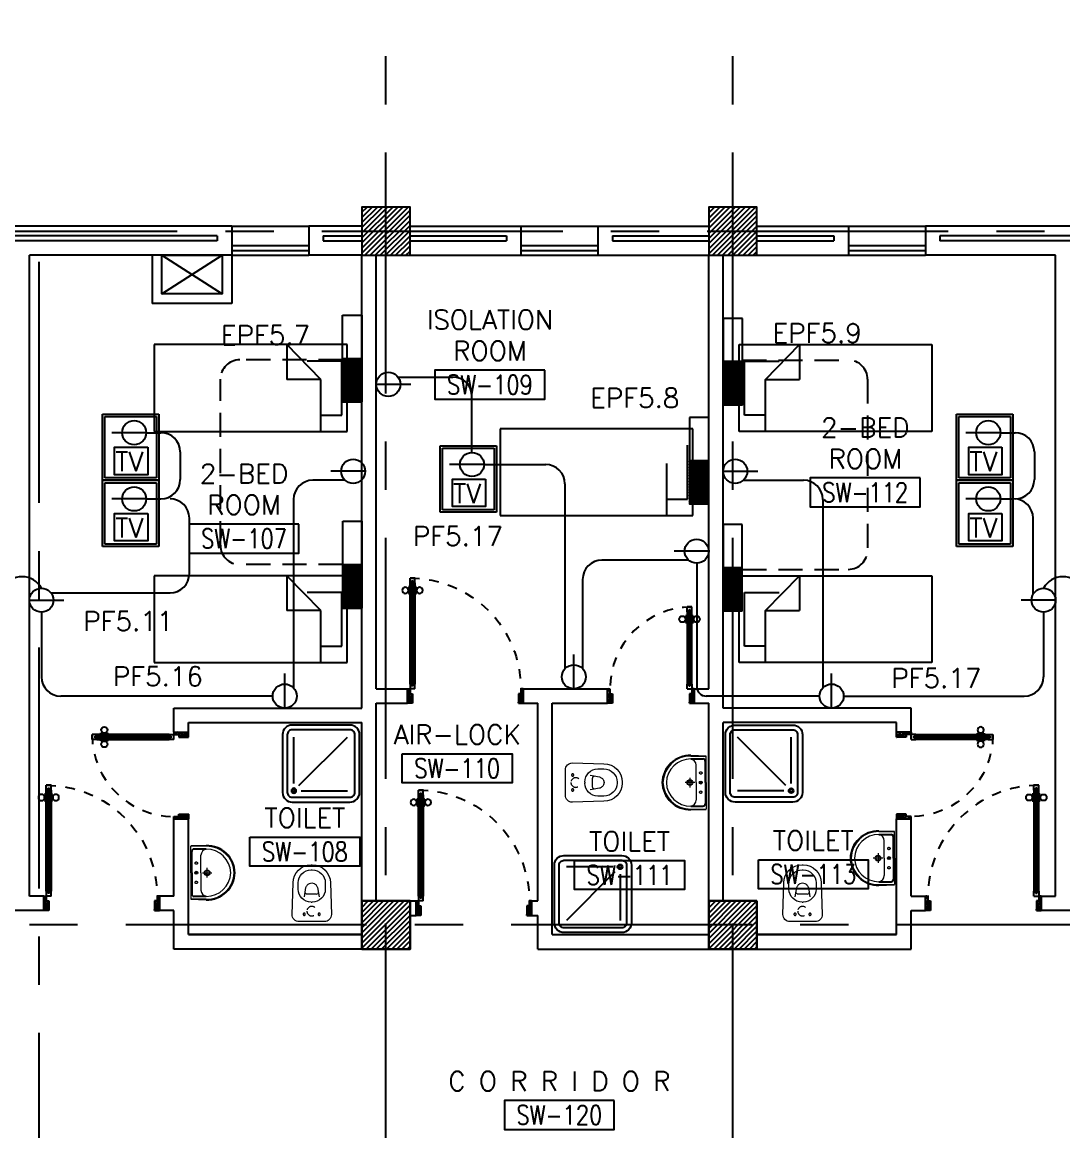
# Model space of a CAD drawing. Extents: x -0.4 to 93.5, y -1.1 to 78.4.
# Drawn here: x 61.26 to 72.06, y 55.23 to 66.74 of the extents above; entities that cross this region are included whole.
import ezdxf
from ezdxf.enums import TextEntityAlignment as Align

# ---------------------------------------------------------------- set-up
doc = ezdxf.new("R2010")
doc.units = 0
doc.header["$MEASUREMENT"] = 0
doc.header["$PDMODE"] = 34
for name, pattern in [('CENTERX2', [4, 2.5, -0.5, 0.5, -0.5]), ('DASHED', [0.75, 0.5, -0.25]), ('HIDDEN', [0.375, 0.25, -0.125]), ('HIDDEN2', [0.1875, 0.125, -0.0625])]:
    doc.linetypes.add(name, pattern=pattern)
doc.layers.get('0').update_dxf_attribs({"color": 11, "linetype": 'CONTINUOUS'})
doc.layers.get('DEFPOINTS').update_dxf_attribs({"color": 11, "linetype": 'CONTINUOUS'})
for name, color, linetype in [('AX-DIM', 11, 'CONTINUOUS'), ('AXES', 11, 'CENTERX2'), ('COL', 11, 'CONTINUOUS'), ('DOOR', 11, 'CONTINUOUS'), ('E-CLINE', 2, 'CONTINUOUS'), ('E-HLINE', 2, 'HIDDEN'), ('E-LITE', 4, 'CONTINUOUS'), ('E-SOCKETS', 4, 'CONTINUOUS'), ('E-TEXT', 4, 'CONTINUOUS'), ('FIX', 11, 'CONTINUOUS'), ('FUR', 11, 'CONTINUOUS'), ('HAT', 11, 'CONTINUOUS'), ('INSUL', 11, 'CONTINUOUS'), ('RM-BOX', 11, 'CONTINUOUS'), ('RM-NAME', 11, 'CONTINUOUS'), ('RM-NO', 11, 'CONTINUOUS'), ('SHAFT', 11, 'CONTINUOUS'), ('WALL', 11, 'CONTINUOUS'), ('WIN', 11, 'CONTINUOUS')]:
    doc.layers.add(name, color=color, linetype=linetype)
doc.styles.add('ROMANS', font='ROMANS.shx', dxfattribs={"width": 0.6})
doc.dimstyles.new('STANDARD in', dxfattribs={"dimtxt": 0.24, "dimasz": 0.1, "dimexe": 0.07, "dimexo": 0.05, "dimgap": 0.05, "dimtad": 1, "dimdec": 0, "dimlfac": 1000, "dimzin": 0, "dimdsep": 46, "dimtxsty": 'ROMANS', "dimblk": 'ARCHTICK', "dimcen": 0.05, "dimdle": 0.05, "dimclrd": 7, "dimclre": 7, "dimclrt": 2, "dimadec": 0, "dimazin": 0, "dimtfac": 1, "dimtdec": 0, "dimtmove": 2, "dimatfit": 3, "dimldrblk": 'ARCHTICK', "dimfxl": 0, "dimtolj": 1, "dimtzin": 0, "dimarcsym": 0})

# ---------------------------------------------------------------- blocks, each defined once
blk = doc.blocks.new('_ARCHTICK')
at = {"color": 0, "linetype": 'ByBlock', "const_width": 0.15}
blk.add_lwpolyline([(-0.5, -0.5), (0.5, 0.5)], dxfattribs=at)
blk = doc.blocks.new('*D106')
at = {"layer": 'AX-DIM', "color": 7, "lineweight": -2, "ltscale": 0.3}
for p, q in [((8.522, 76.998), (83.332, 76.998)), ((8.572, 72.392), (8.572, 77.068)), ((83.282, 64.87), (83.282, 77.068))]:
    blk.add_line(p, q, dxfattribs=at)
at = {"layer": 'DEFPOINTS', "color": 0, "ltscale": 0.3}
for p in [(83.282, 76.998), (8.572, 72.342), (83.282, 64.82)]:
    blk.add_point(p, dxfattribs=at)
at = {"layer": 'AX-DIM', "color": 7, "lineweight": -2, "ltscale": 0.3, "xscale": 0.1, "yscale": 0.1, "zscale": 0.1, "rotation": 180}
blk.add_blockref('_ARCHTICK', (8.572, 76.998), dxfattribs=at)
at = {"layer": 'AX-DIM', "color": 7, "lineweight": -2, "ltscale": 0.3, "xscale": 0.1, "yscale": 0.1, "zscale": 0.1}
blk.add_blockref('_ARCHTICK', (83.282, 76.998), dxfattribs=at)
at = {"layer": 'AX-DIM', "color": 2, "ltscale": 0.3, "insert": (45.927, 77.168), "char_height": 0.24, "attachment_point": 5, "style": 'ROMANS'}
blk.add_mtext('\\A1;74710', dxfattribs=at)
blk = doc.blocks.new('RM1')
at = {"layer": 'RM-BOX'}
blk.add_lwpolyline([(570, -200), (-570, -200), (-570, -500), (570, -500)], close=True, dxfattribs=at)
at = {"layer": 'RM-NAME', "style": 'ROMANS'}
for tag, p in [('ROOMNAME1', (0, 324)), ('ROOMNAME2', (0, 0))]:
    blk.add_attdef(tag, text='', height=200, dxfattribs=at).set_placement(p, align=Align.MIDDLE)
at = {"layer": 'RM-NO', "style": 'ROMANS', "width": 0.8}
blk.add_attdef('ROOMNO', text='', height=200, dxfattribs=at).set_placement((0, -350), align=Align.MIDDLE)
blk = doc.blocks.new('*X50')
at = {"color": 0}
for p, q in [((235129, 169898), (235620, 170390)), ((235129, 169951), (235567, 170390)), ((235129, 170004), (235514, 170390)), ((235129, 170057), (235461, 170390)), ((235129, 170110), (235408, 170390)), ((235129, 170163), (235355, 170390)), ((235129, 170216), (235302, 170390)), ((235129, 170269), (235249, 170390)), ((235129, 170322), (235196, 170390)), ((235129, 170375), (235143, 170390)), ((235173, 169890), (235629, 170345)), ((235226, 169890), (235629, 170292)), ((235279, 169890), (235629, 170239)), ((235332, 169890), (235629, 170186)), ((235385, 169890), (235629, 170133)), ((235439, 169890), (235629, 170080)), ((235492, 169890), (235629, 170027)), ((235545, 169890), (235629, 169974)), ((235598, 169890), (235629, 169921))]:
    blk.add_line(p, q, dxfattribs=at)
blk = doc.blocks.new('COL50')
at = {"layer": 'COL'}
blk.add_lwpolyline([(-250, 250), (-250, -250), (250, -250), (250, 250)], close=True, dxfattribs=at)
blk = doc.blocks.new('*X47')
at = {"color": 0}
for p, q in [((235129, 177110), (235608, 177590)), ((235129, 177163), (235555, 177590)), ((235129, 177217), (235502, 177590)), ((235129, 177270), (235449, 177590)), ((235129, 177323), (235396, 177590)), ((235129, 177376), (235343, 177590)), ((235129, 177429), (235290, 177590)), ((235129, 177482), (235237, 177590)), ((235129, 177535), (235184, 177590)), ((235161, 177090), (235629, 177557)), ((235214, 177090), (235629, 177504)), ((235267, 177090), (235629, 177451)), ((235320, 177090), (235629, 177398)), ((235373, 177090), (235629, 177345)), ((235426, 177090), (235629, 177292)), ((235479, 177090), (235629, 177239)), ((235532, 177090), (235629, 177186)), ((235585, 177090), (235629, 177133))]:
    blk.add_line(p, q, dxfattribs=at)
blk = doc.blocks.new('*X51')
at = {"color": 0}
for p, q in [((238727, 169890), (239227, 170390)), ((238729, 169945), (239174, 170390)), ((238729, 169998), (239121, 170390)), ((238729, 170051), (239067, 170390)), ((238729, 170104), (239014, 170390)), ((238729, 170157), (238961, 170390)), ((238729, 170210), (238908, 170390)), ((238729, 170263), (238855, 170390)), ((238729, 170316), (238802, 170390)), ((238729, 170369), (238749, 170390)), ((238780, 169890), (239229, 170339)), ((238833, 169890), (239229, 170286)), ((238886, 169890), (239229, 170233)), ((238939, 169890), (239229, 170180)), ((238992, 169890), (239229, 170127)), ((239045, 169890), (239229, 170074)), ((239098, 169890), (239229, 170020)), ((239151, 169890), (239229, 169967)), ((239204, 169890), (239229, 169914))]:
    blk.add_line(p, q, dxfattribs=at)
blk = doc.blocks.new('*X46')
at = {"color": 0}
for p, q in [((238729, 177104), (239214, 177590)), ((238729, 177157), (239161, 177590)), ((238729, 177210), (239108, 177590)), ((238729, 177263), (239055, 177590)), ((238729, 177316), (239002, 177590)), ((238729, 177369), (238949, 177590)), ((238729, 177422), (238896, 177590)), ((238729, 177475), (238843, 177590)), ((238729, 177528), (238790, 177590)), ((238729, 177581), (238737, 177590)), ((238767, 177090), (239229, 177551)), ((238820, 177090), (239229, 177498)), ((238873, 177090), (239229, 177445)), ((238926, 177090), (239229, 177392)), ((238979, 177090), (239229, 177339)), ((239032, 177090), (239229, 177286)), ((239085, 177090), (239229, 177233)), ((239138, 177090), (239229, 177180)), ((239191, 177090), (239229, 177127))]:
    blk.add_line(p, q, dxfattribs=at)
blk = doc.blocks.new('DOOR100')
at = {"layer": 'DOOR', "color": 0, "linetype": 'ByBlock'}
for p, q in [((-25, 1300), (-75, 1300)), ((-75, 1300), (-25, 1300)), ((-75, 1250), (-75, 1300)), ((-42, 1270), (-58, 1270)), ((-58, 1250), (-58, 1270)), ((-42, 1250), (-42, 1270)), ((-25, 1250), (-25, 1300)), ((-82, 1205), (-91, 1205)), ((-91, 1205), (-91, 1140)), ((-75, 1218), (-82, 1218)), ((-82, 1128), (-82, 1218)), ((-82, 1205), (-82, 1140)), ((-58, 1250), (-75, 1250)), ((-25, 1250), (-42, 1250)), ((-25, 1218), (-18, 1218)), ((-18, 1128), (-18, 1218)), ((-18, 1205), (-9, 1205)), ((-18, 1205), (-18, 1140)), ((-9, 1205), (-9, 1140)), ((-82, 1140), (-91, 1140)), ((-75, 1128), (-82, 1128)), ((-25, 1128), (-18, 1128)), ((-18, 1140), (-9, 1140)), ((-1200, 0), (-1200, 150)), ((-1200, 150), (-1175, 150)), ((-1200, 150), (-1200, 0)), ((-1175, 150), (-1175, 100)), ((-75, 200), (-58, 200)), ((-75, 150), (-75, 200)), ((-75, 150), (-25, 150)), ((-58, 200), (-58, 180)), ((-58, 180), (-42, 180)), ((-42, 200), (-25, 200)), ((-42, 180), (-42, 200)), ((-25, 200), (-25, 150)), ((0, 150), (-25, 150)), ((-25, 150), (-25, 100)), ((0, 150), (0, 0)), ((-1150, 0), (-1200, 0)), ((-1175, 100), (-1150, 100)), ((-1150, 100), (-1150, 0)), ((-50, 100), (-50, 0)), ((-25, 100), (-50, 100)), ((-50, 0), (0, 0))]:
    blk.add_line(p, q, dxfattribs=at)
at = {"layer": 'DOOR', "linetype": 'ByBlock'}
for p, q in [((-75, 1250), (-75, 200)), ((-58, 200), (-58, 1250)), ((-42, 200), (-42, 1250)), ((-25, 200), (-25, 1250)), ((0, 0), (0, 150))]:
    blk.add_line(p, q, dxfattribs=at)
at = {"layer": 'DOOR', "color": 9, "linetype": 'ByBlock'}
for p, q in [((-1150, 0), (-1200, 114)), ((-1150, 0), (-1200, 40)), ((-1150, 0), (-1163, 100)), ((-50, 0), (0, 114)), ((-50, 0), (-37, 100)), ((-50, 0), (0, 40))]:
    blk.add_line(p, q, dxfattribs=at)
at = {"layer": 'DOOR', "color": 0, "linetype": 'ByBlock'}
for centre in [(-124, 1173), (24, 1173)]:
    blk.add_circle(centre, 32.4, dxfattribs=at)
at = {"layer": 'DOOR', "linetype": 'HIDDEN', "ltscale": 0.5}
blk.add_arc((-25, 150), 1150, 90, 180.0001, dxfattribs=at)
at = {"layer": 'DOOR', "color": 9, "linetype": 'ByBlock'}
for centre, radius, start, end in [((-1150, 0), 154, 103.7142, 108.8947), ((-1150, 0), 134, 100.72, 111.8402), ((-50, 0), 134, 68.1598, 79.28), ((-50, 0), 154, 71.1053, 76.2858), ((-1150, 0), 94.4, 90, 121.9818), ((-1150, 0), 74.4, 90, 132.2236), ((-1150, 0), 54.4, 90, 156.7926), ((-1150, 0), 34.4, 90, 180), ((-1150, 0), 14.4, 90, 180), ((-50, 0), 94.4, 58.0182, 90), ((-50, 0), 74.4, 47.7764, 90), ((-50, 0), 54.4, 23.2074, 90), ((-50, 0), 34.4, 0, 90), ((-50, 0), 14.4, 0, 90), ((-50, 0), 114, 64.0838, 77.3774)]:
    blk.add_arc(centre, radius, start, end, dxfattribs=at)
blk = doc.blocks.new('DOOR90')
at = {"layer": 'DOOR', "color": 0, "linetype": 'ByBlock'}
for p, q in [((-150, 0), (-150, -25)), ((-150, 0), (0, 0)), ((0, -50), (0, 0)), ((-1000, -25), (-1000, -75)), ((-1000, -75), (-1000, -25)), ((-950, -25), (-1000, -25)), ((-950, -75), (-1000, -75)), ((-970, -42), (-970, -58)), ((-950, -42), (-970, -42)), ((-950, -58), (-970, -58)), ((-950, -25), (-950, -42)), ((-950, -58), (-950, -75)), ((-918, -25), (-918, -18)), ((-828, -18), (-918, -18)), ((-918, -75), (-918, -82)), ((-828, -82), (-918, -82)), ((-905, -18), (-905, -9)), ((-905, -9), (-840, -9)), ((-905, -18), (-840, -18)), ((-905, -82), (-905, -91)), ((-905, -82), (-840, -82)), ((-905, -91), (-840, -91)), ((-840, -18), (-840, -9)), ((-840, -82), (-840, -91)), ((-828, -25), (-828, -18)), ((-828, -75), (-828, -82)), ((-200, -42), (-200, -25)), ((-200, -25), (-150, -25)), ((-180, -42), (-200, -42)), ((-200, -75), (-200, -58)), ((-200, -58), (-180, -58)), ((-150, -75), (-200, -75)), ((-180, -58), (-180, -42)), ((-150, -75), (-150, -25)), ((-150, -25), (-100, -25)), ((-100, -25), (-100, -50)), ((-100, -50), (0, -50)), ((-150, -900), (-150, -875)), ((-150, -875), (-100, -875)), ((0, -900), (-150, -900)), ((-150, -900), (0, -900)), ((-100, -850), (0, -850)), ((-100, -875), (-100, -850)), ((0, -850), (0, -900))]:
    blk.add_line(p, q, dxfattribs=at)
at = {"layer": 'DOOR', "color": 9, "linetype": 'ByBlock'}
for p, q in [((0, -50), (-114, 0)), ((0, -50), (-40, 0)), ((0, -50), (-100, -37)), ((0, -850), (-114, -900)), ((0, -850), (-100, -863)), ((0, -850), (-40, -900))]:
    blk.add_line(p, q, dxfattribs=at)
at = {"layer": 'DOOR', "linetype": 'ByBlock'}
for p, q in [((-200, -25), (-950, -25)), ((-200, -42), (-950, -42)), ((-200, -58), (-950, -58)), ((-950, -75), (-200, -75))]:
    blk.add_line(p, q, dxfattribs=at)
at = {"layer": 'DOOR', "color": 0, "linetype": 'ByBlock'}
for centre in [(-873, 24), (-873, -124)]:
    blk.add_circle(centre, 32.4, dxfattribs=at)
at = {"layer": 'DOOR', "color": 9, "linetype": 'ByBlock'}
for centre, radius, start, end in [((0, -50), 154, 161.1053, 166.2858), ((0, -50), 134, 158.1598, 169.28), ((0, -50), 94.4, 148.0182, 180), ((0, -50), 74.4, 137.7764, 180), ((0, -50), 114, 154.0838, 167.3774), ((0, -50), 54.4, 113.2074, 180), ((0, -50), 34.4, 90, 180), ((0, -50), 14.4, 90, 180), ((0, -850), 154, 193.7142, 198.8947), ((0, -850), 134, 190.72, 201.8402), ((0, -850), 94.4, 180, 211.9818), ((0, -850), 74.4, 180, 222.2236), ((0, -850), 54.4, 180, 246.7926), ((0, -850), 34.4, 180, 270), ((0, -850), 14.4, 180, 270)]:
    blk.add_arc(centre, radius, start, end, dxfattribs=at)
at = {"layer": 'DOOR', "linetype": 'HIDDEN', "ltscale": 0.5}
blk.add_arc((-150, -25), 850, 180, 270, dxfattribs=at)
blk = doc.blocks.new('LAV1')
at = {"layer": 'FIX', "linetype": 'DASHED', "lineweight": 20, "ltscale": 0.05}
for p, q in [((0, 170), (0, 270)), ((0, 170), (0, 270)), ((50, 220), (-50, 220))]:
    blk.add_line(p, q, dxfattribs=at)
at = {"layer": 'FIX', "linetype": 'ByBlock', "ltscale": 0.3}
for p, q in [((-280, 210), (-275, 50)), ((-245, 210), (-245, 85)), ((245, 210), (245, 85)), ((280, 210), (275, 50)), ((0, 60), (-220, 60)), ((0, 60), (220, 60))]:
    blk.add_line(p, q, dxfattribs=at)
at = {"layer": 'FIX', "linetype": 'Continuous', "lineweight": 20}
for p, q in [((-275, 210), (-275, 50)), ((0, 155), (-181, 155)), ((0, 155), (181, 155)), ((275, 210), (275, 50)), ((0, 50), (-275, 50)), ((0, 50), (-252, 50)), ((0, 50), (252, 50)), ((0, 50), (275, 50))]:
    blk.add_line(p, q, dxfattribs=at)
at = {"layer": 'FIX', "lineweight": 20}
for p, q in [((0, 92), (0, 123)), ((16, 107), (-15, 107))]:
    blk.add_line(p, q, dxfattribs=at)
for centre, radius in [((0, 220), 29.5), ((0, 220), 22.5), ((0, 107), 15.5)]:
    blk.add_circle(centre, radius, dxfattribs=at)
at = {"layer": 'FIX', "linetype": 'HIDDEN', "lineweight": 20, "ltscale": 0.05}
for centre in [(-100, 107), (100, 107)]:
    blk.add_circle(centre, 12.4, dxfattribs=at)
at = {"layer": 'FIX', "linetype": 'ByBlock', "ltscale": 0.3}
for centre, radius, start, end in [((7, 220), 287, 91.3776, 182.0064), ((-7, 220), 287, 357.9936, 88.6224), ((-220, 85), 24.9, 179.7021, 269.9486), ((220, 85), 24.9, 270.0514, 0.2979)]:
    blk.add_arc(centre, radius, start, end, dxfattribs=at)
at = {"layer": 'FIX', "linetype": 'Continuous', "lineweight": 20}
for centre, radius, start, end in [((8, 217), 283, 91.6988, 181.351), ((8, 212), 253, 91.7328, 180.4884), ((-8, 217), 283, 358.649, 88.3012), ((-8, 212), 253, 359.5116, 88.2672), ((-179, 222), 66.9, 190.2006, 268.0786), ((179, 222), 66.9, 271.9214, 349.7994)]:
    blk.add_arc(centre, radius, start, end, dxfattribs=at)
blk = doc.blocks.new('SHR1')
at = {"layer": 'FIX'}
for p, q in [((-196, 196), (-700, 700)), ((-143, 218), (-143, 700)), ((-218, 143), (-700, 143))]:
    blk.add_line(p, q, dxfattribs=at)
for points in [[(-825, 125), (-825, 725, -0.414214), (-725, 825), (-125, 825, -0.414214), (-25, 725), (-25, 125, -0.414214), (-125, 25), (-725, 25, -0.414214)], [(-775, 125), (-775, 725, -0.414214), (-725, 775), (-125, 775, -0.414214), (-75, 725), (-75, 125, -0.414214), (-125, 75), (-725, 75, -0.414214)]]:
    blk.add_lwpolyline(points, format="xyb", close=True, dxfattribs=at)
for radius in [25, 15]:
    blk.add_circle((-143, 143), radius, dxfattribs=at)
blk = doc.blocks.new('WC1')
at = {"layer": 'FIX', "lineweight": 20}
for p, q in [((-210, 204), (-538, 194)), ((-475, 141), (-538, 141)), ((-727, 5), (-727, -5)), ((-674, 5), (-674, -5)), ((-534, 24), (-540, 0)), ((-540, 0), (-534, -24)), ((-395, 76), (-490, 60)), ((-339, 5), (-339, -5)), ((-490, -60), (-395, -76)), ((-538, -141), (-475, -141)), ((-538, -194), (-210, -204))]:
    blk.add_line(p, q, dxfattribs=at)
at = {"layer": 'FIX', "linetype": 'Continuous', "lineweight": 20}
blk.add_line((-420, -47), (-420, 45), dxfattribs=at)
at = {"layer": 'FIX', "lineweight": 20}
blk.add_lwpolyline([(-213, -204), (-210, -204, 0.414214), (-137, -131), (-137, 0), (-137, 131, 0.414214), (-210, 204)], format="xyb", dxfattribs=at)
at = {"layer": 'FIX', "linetype": 'HIDDEN2', "lineweight": 20, "ltscale": 0.3}
blk.add_circle((-245, 0), 49.8, dxfattribs=at)
at = {"layer": 'FIX', "linetype": 'HIDDEN', "lineweight": 20, "ltscale": 0.05}
for centre in [(-213, 78), (-213, -77)]:
    blk.add_circle(centre, 11.6, dxfattribs=at)
at = {"layer": 'FIX', "lineweight": 20}
for centre, radius, start, end in [((-538, 5), 189, 90, 180), ((-538, 5), 136, 90, 180), ((-475, 5), 136, 360, 90), ((-473, -7), 68.2, 128.9242, 152.8468), ((-464, -18), 82, 108.496, 128.9242), ((-538, -5), 189, 180, 270), ((-538, -5), 136, 180, 270), ((-473, 7), 68.2, 207.1532, 231.0758), ((-464, 18), 82, 231.0758, 251.504), ((-475, -5), 136, 270, 0)]:
    blk.add_arc(centre, radius, start, end, dxfattribs=at)
at = {"layer": 'FIX', "linetype": 'Continuous', "lineweight": 20}
for centre, start, end in [((-443, 46), 357.6662, 91.6121), ((-442, -46), 268.3879, 2.3338)]:
    blk.add_arc(centre, 22.3, start, end, dxfattribs=at)
blk = doc.blocks.new('BHU')
at = {"color": 8}
for p, q in [((0, -311), (145, 1)), ((0, -340), (159, 1)), ((0, -370), (173, 1)), ((0, -399), (187, 1)), ((0, -281), (132, 1)), ((0, -251), (118, 1)), ((0, -15), (7, 1)), ((0, -44), (21, 1)), ((0, -74), (35, 1)), ((0, -104), (49, 1)), ((0, -133), (63, 1)), ((0, -163), (76, 1)), ((0, -192), (90, 1)), ((0, -222), (104, 1)), ((0, -429), (199, -1)), ((4, -450), (199, -31)), ((18, -450), (199, -61)), ((32, -450), (199, -90)), ((45, -450), (199, -120)), ((59, -450), (199, -149)), ((73, -450), (199, -179)), ((87, -450), (199, -208)), ((101, -450), (199, -238)), ((114, -450), (199, -268)), ((128, -450), (199, -297)), ((142, -450), (199, -327)), ((156, -450), (199, -356)), ((169, -450), (199, -386)), ((183, -450), (199, -416)), ((197, -450), (199, -445))]:
    blk.add_line(p, q, dxfattribs=at)
at = {"layer": 'E-SOCKETS'}
for p, q in [((0, 450), (199, 450)), ((0, -450), (0, 450)), ((199, 450), (199, -450))]:
    blk.add_line(p, q, dxfattribs=at)
at = {"layer": 'E-SOCKETS', "color": 4}
for p, q in [((0, 1), (199, 1)), ((0, -450), (199, -450))]:
    blk.add_line(p, q, dxfattribs=at)

msp = doc.modelspace()

# ---------------------------------------------------------------- linework, layer by layer
at = {"layer": 'AXES'}
for p, q in [((65.0324, -1.1143), (65.0324, 77.6984)), ((68.6324, -1.1143), (68.6324, 77.6984)), ((20.3674, 64.57), (92.8324, 64.57)), ((61.4324, 5.75), (61.4324, 64.57)), ((92.8324, 57.37), (40.7424, 57.37))]:
    msp.add_line(p, q, dxfattribs=at)
at = {"layer": 'COL'}
for points in [[(65.2824, 64.32), (65.2824, 64.82), (64.7824, 64.82), (64.7824, 64.32)], [(68.8824, 64.32), (68.8824, 64.82), (68.3824, 64.82), (68.3824, 64.32)]]:
    msp.add_lwpolyline(points, close=True, dxfattribs=at)
at = {"layer": 'E-CLINE', "color": 4, "linetype": 'ByBlock'}
for p, q in [((65.1569, 63.0563), (65.7256, 63.0563)), ((65.9256, 62.2733), (65.9256, 62.8563)), ((62.5448, 62.4786), (62.6975, 62.4786)), ((71.4091, 62.4786), (71.5617, 62.4786)), ((62.8975, 62.2786), (62.8975, 61.9912)), ((71.7617, 62.2786), (71.7617, 61.9912)), ((66.0506, 62.1483), (66.6906, 62.1483)), ((64.6083, 61.9852), (64.2741, 61.9852)), ((66.8906, 61.9483), (66.8906, 60.0299)), ((68.7413, 61.9852), (69.3656, 61.9852)), ((62.5448, 61.7912), (62.6975, 61.7912)), ((64.0741, 61.7852), (64.0741, 59.8299)), ((69.5656, 61.7852), (69.5656, 59.8299)), ((71.4091, 61.7912), (71.5492, 61.7912)), ((62.9926, 61.0158), (62.9926, 61.5912)), ((71.7492, 60.8029), (71.7492, 61.5912)), ((68.1734, 61.1562), (67.2741, 61.1562)), ((68.2574, 61.1238), (68.2574, 59.845)), ((68.3484, 61.1562), (68.3413, 61.1562)), ((67.0741, 60.9562), (67.0741, 60.0299)), ((61.5569, 60.8158), (62.7926, 60.8158)), ((61.4574, 60.6152), (61.4574, 59.945)), ((71.8574, 60.6152), (71.8574, 59.945)), ((63.8574, 59.745), (61.6574, 59.745)), ((69.5324, 59.745), (68.3574, 59.745)), ((69.7824, 59.745), (71.6574, 59.745))]:
    msp.add_line(p, q, dxfattribs=at)
for centre, radius, start, end in [((65.7256, 62.8563), 0.2, 0, 90), ((62.6975, 62.2786), 0.2, 0, 90), ((71.5617, 62.2786), 0.2, 0, 90), ((66.6906, 61.9483), 0.2, 0, 90), ((62.6975, 61.9912), 0.2, 270, 0), ((64.2741, 61.7852), 0.2, 90, 180), ((69.3656, 61.7852), 0.2, 0, 90), ((71.5617, 61.9912), 0.2, 270, 0), ((62.7926, 61.5912), 0.2, 0, 90), ((71.5492, 61.5912), 0.2, 0, 90), ((67.2741, 60.9562), 0.2, 90, 180), ((61.2574, 60.7552), 0.2283, 28.81151, 151.18849), ((62.7926, 61.0158), 0.2, 270, 0), ((72.0574, 60.7552), 0.2283, 28.81151, 151.18849), ((61.6574, 59.945), 0.2, 180, 270), ((71.6574, 59.945), 0.2, 270, 0), ((68.3574, 59.845), 0.1, 180, 270)]:
    msp.add_arc(centre, radius, start, end, dxfattribs=at)
at = {"layer": 'E-HLINE', "color": 4}
for p, q in [((64.583, 63.234), (63.5146, 63.234)), ((68.7317, 63.2324), (69.8307, 63.2324)), ((63.3146, 61.3101), (63.3146, 63.034)), ((70.0307, 63.0324), (70.0307, 61.2602)), ((64.5837, 61.1101), (63.5146, 61.1101)), ((68.731, 61.0602), (69.8307, 61.0602))]:
    msp.add_line(p, q, dxfattribs=at)
for centre, start, end in [((63.5146, 63.034), 90, 180), ((69.8307, 63.0324), 0, 90), ((63.5146, 61.3101), 180, 270), ((69.8307, 61.2602), 270, 0)]:
    msp.add_arc(centre, 0.2, start, end, dxfattribs=at)
at = {"layer": 'E-SOCKETS'}
for p, q in [((64.9324, 62.9807), (65.2907, 62.9807)), ((62.0897, 61.9848), (62.0897, 62.6722)), ((62.0897, 62.6722), (62.6756, 62.6722)), ((62.6756, 62.6722), (62.6756, 61.9848)), ((70.9539, 61.9848), (70.9539, 62.6722)), ((70.9539, 62.6722), (71.5398, 62.6722)), ((71.5398, 62.6722), (71.5398, 61.9848)), ((62.5448, 62.4786), (62.1865, 62.4786)), ((71.4091, 62.4786), (71.0507, 62.4786)), ((65.5954, 61.6545), (65.5954, 62.3419)), ((65.5954, 62.3419), (66.1813, 62.3419)), ((66.1813, 62.3419), (66.1813, 61.6545)), ((66.0506, 62.1483), (65.6922, 62.1483)), ((64.8173, 62.0778), (64.459, 62.0778)), ((68.5324, 62.0778), (68.8907, 62.0778)), ((62.0897, 61.2975), (62.0897, 61.9848)), ((62.0897, 61.9848), (62.6756, 61.9848)), ((62.6756, 61.9848), (62.0897, 61.9848)), ((62.6756, 61.9848), (62.6756, 61.2975)), ((70.9539, 61.2975), (70.9539, 61.9848)), ((70.9539, 61.9848), (71.5398, 61.9848)), ((71.5398, 61.9848), (70.9539, 61.9848)), ((71.5398, 61.9848), (71.5398, 61.2975)), ((62.5448, 61.7912), (62.1865, 61.7912)), ((71.4091, 61.7912), (71.0507, 61.7912)), ((66.1813, 61.6545), (65.5954, 61.6545)), ((62.6756, 61.2975), (62.0897, 61.2975)), ((68.3824, 61.2488), (68.024, 61.2488)), ((71.5398, 61.2975), (70.9539, 61.2975)), ((61.3324, 60.7402), (61.6907, 60.7402)), ((71.9824, 60.7402), (71.624, 60.7402)), ((66.9824, 59.82), (66.9824, 60.1783)), ((63.9824, 59.62), (63.9824, 59.9783)), ((69.6574, 59.62), (69.6574, 59.9783))]:
    msp.add_line(p, q, dxfattribs=at)
at = {"layer": 'E-SOCKETS', "color": 8}
for p, q in [((62.1147, 62.0098), (62.1147, 62.6472)), ((62.1147, 62.6472), (62.6506, 62.6472)), ((62.6506, 62.6472), (62.6506, 62.0098)), ((70.9789, 62.0098), (70.9789, 62.6472)), ((70.9789, 62.6472), (71.5148, 62.6472)), ((71.5148, 62.6472), (71.5148, 62.0098)), ((65.6204, 61.6795), (65.6204, 62.3169)), ((65.6204, 62.3169), (66.1563, 62.3169)), ((66.1563, 62.3169), (66.1563, 61.6795)), ((62.6506, 62.0098), (62.1147, 62.0098)), ((71.5148, 62.0098), (70.9789, 62.0098)), ((62.1147, 61.3225), (62.1147, 61.9598)), ((62.1147, 61.9598), (62.6506, 61.9598)), ((62.6506, 61.9598), (62.6506, 61.3225)), ((70.9789, 61.3225), (70.9789, 61.9598)), ((70.9789, 61.9598), (71.5148, 61.9598)), ((71.5148, 61.9598), (71.5148, 61.3225)), ((66.1563, 61.6795), (65.6204, 61.6795)), ((62.6506, 61.3225), (62.1147, 61.3225)), ((71.5148, 61.3225), (70.9789, 61.3225))]:
    msp.add_line(p, q, dxfattribs=at)
at = {"layer": 'E-SOCKETS'}
for points in [[(62.5615, 62.3281), (62.5615, 62.0421), (62.2165, 62.0421), (62.2165, 62.3281)], [(71.4257, 62.3281), (71.4257, 62.0421), (71.0807, 62.0421), (71.0807, 62.3281)], [(66.0673, 61.9978), (66.0673, 61.7118), (65.7222, 61.7118), (65.7222, 61.9978)], [(62.5615, 61.6408), (62.5615, 61.3547), (62.2165, 61.3547), (62.2165, 61.6408)], [(71.4257, 61.6408), (71.4257, 61.3547), (71.0807, 61.3547), (71.0807, 61.6408)]]:
    msp.add_lwpolyline(points, close=True, dxfattribs=at)
for centre in [(65.0574, 62.9807), (62.4198, 62.4786), (71.2841, 62.4786), (65.9256, 62.1483), (64.6923, 62.0778), (68.6574, 62.0778), (62.4198, 61.7912), (71.2841, 61.7912), (68.2574, 61.2488), (61.4574, 60.7402), (71.8574, 60.7402), (66.9824, 59.945), (63.9824, 59.745), (69.6574, 59.745)]:
    msp.add_circle(centre, 0.125, dxfattribs=at)
at = {"layer": 'FUR'}
for p, q in [((64.6288, 63.392), (62.6288, 63.392)), ((62.6288, 63.392), (62.6288, 62.492)), ((64.0038, 63.392), (64.0038, 63.0308)), ((64.3572, 63.0308), (64.0038, 63.392)), ((64.6288, 62.492), (64.6288, 63.392)), ((68.6994, 63.392), (70.6994, 63.392)), ((68.6994, 62.492), (68.6994, 63.392)), ((68.971, 63.0308), (69.3245, 63.392)), ((69.3245, 63.392), (69.3245, 63.0308)), ((70.6994, 63.392), (70.6994, 62.492)), ((64.5734, 63.2198), (64.2137, 63.2198)), ((64.5734, 62.6619), (64.5734, 63.2198)), ((68.7549, 63.2198), (69.1146, 63.2198)), ((68.7549, 62.6619), (68.7549, 63.2198)), ((64.3572, 63.0308), (64.0038, 63.0308)), ((64.3572, 62.492), (64.3572, 63.0308)), ((68.971, 63.0308), (69.3245, 63.0308)), ((68.971, 62.492), (68.971, 63.0308)), ((64.3572, 62.6619), (64.5734, 62.6619)), ((68.971, 62.6619), (68.7549, 62.6619)), ((62.6288, 62.492), (64.6288, 62.492)), ((68.219, 62.5195), (66.219, 62.5195)), ((66.219, 62.5195), (66.219, 61.6195)), ((68.219, 61.6195), (68.219, 62.5195)), ((70.6994, 62.492), (68.6994, 62.492)), ((68.1636, 61.7894), (68.1636, 62.3473)), ((67.9474, 61.6195), (67.9474, 62.1584)), ((67.9474, 61.7894), (68.1636, 61.7894)), ((66.219, 61.6195), (68.219, 61.6195)), ((64.6288, 60.9931), (62.6288, 60.9931)), ((62.6288, 60.9931), (62.6288, 60.0931)), ((64.0038, 60.9931), (64.0038, 60.632)), ((64.3572, 60.632), (64.0038, 60.9931)), ((64.6288, 60.0931), (64.6288, 60.9931)), ((68.6994, 60.9931), (70.6994, 60.9931)), ((68.6994, 60.0931), (68.6994, 60.9931)), ((68.971, 60.632), (69.3245, 60.9931)), ((69.3245, 60.9931), (69.3245, 60.632)), ((70.6994, 60.9931), (70.6994, 60.0931)), ((64.5734, 60.821), (64.2137, 60.821)), ((64.5734, 60.263), (64.5734, 60.821)), ((68.7549, 60.821), (69.1146, 60.821)), ((68.7549, 60.263), (68.7549, 60.821)), ((64.3572, 60.632), (64.0038, 60.632)), ((64.3572, 60.0931), (64.3572, 60.632)), ((68.971, 60.632), (69.3245, 60.632)), ((68.971, 60.0931), (68.971, 60.632)), ((64.3572, 60.263), (64.5734, 60.263)), ((68.971, 60.263), (68.7549, 60.263)), ((62.6288, 60.0931), (64.6288, 60.0931)), ((70.6994, 60.0931), (68.6994, 60.0931))]:
    msp.add_line(p, q, dxfattribs=at)
at = {"layer": 'INSUL'}
for p, q in [((63.2824, 64.52), (59.5824, 64.52)), ((63.2824, 64.47), (59.5824, 64.47)), ((63.2824, 64.52), (63.2824, 64.47)), ((64.3824, 64.52), (64.7824, 64.52)), ((64.3824, 64.52), (64.3824, 64.47)), ((64.3824, 64.47), (64.7824, 64.47)), ((65.2824, 64.52), (66.2824, 64.52)), ((65.2824, 64.47), (66.2824, 64.47)), ((66.2824, 64.52), (66.2824, 64.47)), ((67.3824, 64.52), (68.3824, 64.52)), ((67.3824, 64.52), (67.3824, 64.47)), ((67.3824, 64.47), (68.3824, 64.47)), ((68.8824, 64.52), (69.6824, 64.52)), ((68.8824, 64.47), (69.6824, 64.47)), ((69.6824, 64.52), (69.6824, 64.47)), ((70.7824, 64.52), (70.7824, 64.47)), ((73.6824, 64.52), (70.7824, 64.52)), ((73.6824, 64.47), (70.7824, 64.47))]:
    msp.add_line(p, q, dxfattribs=at)
at = {"layer": 'RM-NAME'}
for p, q in [((65.2574, 59.67), (65.2574, 59.82)), ((66.4574, 59.67), (66.4574, 59.82)), ((61.4824, 57.52), (61.4824, 57.67)), ((62.6824, 57.52), (62.6824, 57.67)), ((70.6324, 57.52), (70.6324, 57.67)), ((71.8324, 57.52), (71.8324, 57.67)), ((65.3449, 57.4688), (65.3449, 57.6188)), ((66.5449, 57.4688), (66.5449, 57.6188))]:
    msp.add_line(p, q, dxfattribs=at)
at = {"layer": 'SHAFT', "color": 251, "linetype": 'ByBlock'}
for p, q in [((62.7074, 64.32), (63.3324, 63.92)), ((62.7074, 63.92), (63.3324, 64.32))]:
    msp.add_line(p, q, dxfattribs=at)
at = {"layer": 'WALL'}
for p, q in [((63.4324, 64.62), (59.4324, 64.62)), ((63.4324, 64.62), (63.4324, 64.32)), ((64.2324, 64.62), (64.2324, 64.32)), ((64.7824, 64.62), (64.2324, 64.62)), ((65.2824, 64.62), (66.4324, 64.62)), ((66.4324, 64.62), (66.4324, 64.32)), ((67.2324, 64.62), (67.2324, 64.32)), ((67.2324, 64.62), (68.3824, 64.62)), ((68.8824, 64.62), (69.8324, 64.62)), ((69.8324, 64.62), (69.8324, 64.32)), ((70.6324, 64.62), (70.6324, 64.32)), ((73.8324, 64.62), (70.6324, 64.62)), ((63.4324, 64.32), (61.3324, 64.32)), ((61.3324, 57.67), (61.3324, 64.32)), ((62.6074, 64.32), (62.6074, 63.82)), ((63.4324, 64.32), (63.4324, 63.82)), ((64.7824, 64.32), (64.2324, 64.32)), ((64.7824, 59.62), (64.7824, 64.32)), ((64.9324, 59.82), (64.9324, 64.32)), ((65.2824, 64.32), (66.4324, 64.32)), ((67.2324, 64.32), (68.3824, 64.32)), ((68.3824, 59.82), (68.3824, 64.32)), ((68.5324, 59.62), (68.5324, 64.32)), ((68.8824, 64.32), (69.8324, 64.32)), ((71.9824, 64.32), (70.6324, 64.32)), ((71.9824, 57.67), (71.9824, 64.32)), ((63.4324, 63.82), (62.6074, 63.82)), ((67.3324, 59.67), (67.3324, 59.82)), ((68.2324, 59.67), (68.2324, 59.82)), ((62.8324, 59.62), (64.7824, 59.62)), ((62.8324, 59.37), (62.8324, 59.62)), ((64.9324, 57.62), (64.9324, 59.67)), ((66.6074, 57.6188), (66.6074, 59.67)), ((66.7574, 57.27), (66.7574, 59.67)), ((68.3824, 57.62), (68.3824, 59.67)), ((70.4824, 59.62), (68.5324, 59.62)), ((70.4824, 59.37), (70.4824, 59.62)), ((62.8324, 59.37), (62.9824, 59.37)), ((62.9824, 59.47), (64.7824, 59.47)), ((62.9824, 59.37), (62.9824, 59.47)), ((64.7824, 57.62), (64.7824, 59.47)), ((68.5324, 57.62), (68.5324, 59.47)), ((70.3324, 59.47), (68.5324, 59.47)), ((70.3324, 59.37), (70.3324, 59.47)), ((70.4824, 59.37), (70.3324, 59.37)), ((62.8324, 58.47), (62.9824, 58.47)), ((62.8324, 57.67), (62.8324, 58.47)), ((62.9824, 57.27), (62.9824, 58.47)), ((70.3324, 57.27), (70.3324, 58.47)), ((70.4824, 58.47), (70.3324, 58.47)), ((70.4824, 57.67), (70.4824, 58.47)), ((62.8324, 57.12), (62.8324, 57.52)), ((66.6074, 57.12), (66.6074, 57.4688)), ((70.4824, 57.12), (70.4824, 57.52))]:
    msp.add_line(p, q, dxfattribs=at)
at = {"layer": 'WALL', "linetype": 'ByBlock'}
for p, q in [((64.9324, 59.82), (65.2574, 59.82)), ((66.4574, 59.82), (67.3324, 59.82)), ((68.2324, 59.82), (68.3824, 59.82)), ((64.9324, 59.67), (65.2574, 59.67)), ((66.4574, 59.67), (66.6074, 59.67)), ((66.7574, 59.67), (67.3324, 59.67)), ((68.2324, 59.67), (68.3824, 59.67)), ((61.4824, 57.67), (61.3324, 57.67)), ((62.8324, 57.67), (62.6824, 57.67)), ((70.4824, 57.67), (70.6324, 57.67)), ((71.8324, 57.67), (71.9824, 57.67)), ((65.2824, 57.6188), (65.3449, 57.6188)), ((66.5449, 57.6188), (66.6074, 57.6188)), ((61.4824, 57.52), (61.0324, 57.52)), ((62.8324, 57.52), (62.6824, 57.52)), ((65.2824, 57.4688), (65.3449, 57.4688)), ((66.5449, 57.4688), (66.6074, 57.4688)), ((70.4824, 57.52), (70.6324, 57.52)), ((72.2824, 57.52), (71.8324, 57.52)), ((64.7824, 57.27), (62.9824, 57.27)), ((62.9824, 57.27), (64.7824, 57.27)), ((66.7574, 57.27), (68.3824, 57.27)), ((68.8824, 57.27), (70.3324, 57.27)), ((70.3324, 57.27), (68.8824, 57.27)), ((64.7824, 57.12), (62.8324, 57.12)), ((66.6074, 57.12), (68.3824, 57.12)), ((68.8824, 57.12), (70.4824, 57.12)), ((68.8824, 57.12), (70.4824, 57.12))]:
    msp.add_line(p, q, dxfattribs=at)
at = {"layer": 'WALL', "linetype": 'ByBlock', "ltscale": 0.3}
for points in [[(65.2824, 64.82), (64.7824, 64.82), (64.7824, 64.32), (65.2824, 64.32)], [(68.8824, 64.82), (68.3824, 64.82), (68.3824, 64.32), (68.8824, 64.32)], [(65.2824, 57.62), (64.7824, 57.62), (64.7824, 57.12), (65.2824, 57.12)], [(68.8824, 57.62), (68.3824, 57.62), (68.3824, 57.12), (68.8824, 57.12)]]:
    msp.add_lwpolyline(points, close=True, dxfattribs=at)
at = {"layer": 'WALL'}
msp.add_lwpolyline([(62.7074, 64.32), (63.3324, 64.32), (63.3324, 63.92), (62.7074, 63.92)], close=True, dxfattribs=at)
at = {"layer": 'WIN'}
for p, q in [((63.4324, 64.62), (64.2324, 64.62)), ((66.4324, 64.62), (67.2324, 64.62)), ((69.8324, 64.62), (70.6324, 64.62)), ((63.4324, 64.42), (64.2324, 64.42)), ((63.4324, 64.37), (64.2324, 64.37)), ((63.4324, 64.32), (64.2324, 64.32)), ((66.4324, 64.42), (67.2324, 64.42)), ((66.4324, 64.37), (67.2324, 64.37)), ((66.4324, 64.32), (67.2324, 64.32)), ((69.8324, 64.42), (70.6324, 64.42)), ((69.8324, 64.37), (70.6324, 64.37)), ((69.8324, 64.32), (70.6324, 64.32))]:
    msp.add_line(p, q, dxfattribs=at)

# ---------------------------------------------------------------- block references
at = {"layer": 'COL', "xscale": -0.001, "yscale": 0.001, "zscale": 0.001}
for p in [(65.0324, 57.37), (68.6324, 57.37)]:
    msp.add_blockref('COL50', p, dxfattribs=at)
at = {"layer": 'DOOR', "color": 0, "linetype": 'ByBlock', "yscale": 0.001, "zscale": 0.001}
for name, p, xscale in [('DOOR100', (65.2574, 59.67), -0.001), ('DOOR90', (62.9824, 59.37), 0.001), ('DOOR90', (70.3324, 59.37), -0.001), ('DOOR100', (61.4824, 57.52), -0.001), ('DOOR100', (71.8324, 57.52), 0.001), ('DOOR100', (65.3449, 57.4688), -0.001)]:
    msp.add_blockref(name, p, dxfattribs=dict(at, xscale=xscale))
at = {"layer": 'DOOR', "color": 0, "linetype": 'ByBlock', "xscale": 0.001, "yscale": 0.001, "zscale": 0.001, "rotation": 270}
msp.add_blockref('DOOR90', (68.2324, 59.67), dxfattribs=at)
at = {"layer": 'E-CLINE', "color": 4, "yscale": 0.0009999999892897904, "zscale": 0.001}
for p, xscale in [((64.583, 63.2489), 0.0009999999892897904), ((68.7317, 63.2151), -0.0009999999892897904), ((68.3824, 62.1867), -0.0009999999892897904), ((64.5837, 61.1089), 0.0009999999892897904), ((68.731, 61.0751), -0.0009999999892897904)]:
    msp.add_blockref('BHU', p, dxfattribs=dict(at, xscale=xscale))
at = {"layer": 'FIX', "yscale": 0.001, "zscale": 0.001}
for name, p, xscale in [('SHR1', (63.9342, 58.62), -0.001), ('SHR1', (69.3804, 58.62), 0.001), ('WC1', (66.7574, 58.848), -0.001)]:
    msp.add_blockref(name, p, dxfattribs=dict(at, xscale=xscale))
for name, p, xscale, rotation in [('LAV1', (68.4074, 58.848), 0.001, 90), ('LAV1', (70.3594, 58.0636), 0.001, 90), ('LAV1', (62.9574, 57.912), 0.001, 270), ('WC1', (64.2624, 57.268), -0.001, 90), ('SHR1', (67.6054, 58.116), 0.001, 90), ('WC1', (69.3564, 57.268), -0.001, 90)]:
    msp.add_blockref(name, p, dxfattribs=dict(at, xscale=xscale, rotation=rotation))
at = {"layer": 'HAT', "xscale": 0.001, "yscale": 0.001, "zscale": 0.001}
for name in ['*X47', '*X46', '*X50', '*X51']:
    msp.add_blockref(name, (-170.3462, -112.7697), dxfattribs=at)
at = {"layer": 'RM-NAME', "xscale": 0.001, "yscale": 0.001, "zscale": 0.001}
for p, values in [((66.1113, 63.327), {'ROOMNO': 'SW-109', 'ROOMNAME2': 'ROOM', 'ROOMNAME1': 'ISOLATION'}), ((70.0067, 62.2083), {'ROOMNO': 'SW-112', 'ROOMNAME2': 'ROOM', 'ROOMNAME1': '2-BED'}), ((63.5594, 61.7292), {'ROOMNO': 'SW-107', 'ROOMNAME2': 'ROOM', 'ROOMNAME1': '2-BED'}), ((66.8321, 55.7482), {'ROOMNO': 'SW-120', 'ROOMNAME2': 'C O R R I D O R'})]:
    msp.add_blockref('RM1', p, dxfattribs=at).add_auto_attribs(values)
at = {"layer": 'RM-NAME'}
ref = msp.add_blockref('RM1', (65.7724, 59.3457), dxfattribs=dict(at, xscale=-0.001, yscale=0.001, zscale=0.001))
ref.add_attrib('ROOMNO', 'SW-110', dxfattribs={"layer": 'RM-NO', "height": 0.2, "style": 'ROMANS', "width": 0.8}).set_placement((65.7724, 58.9957), align=Align.MIDDLE)
ref.add_attrib('ROOMNAME2', 'AIR-LOCK', dxfattribs={"height": 0.2, "style": 'ROMANS'}).set_placement((65.7724, 59.3457), align=Align.MIDDLE)
ref = msp.add_blockref('RM1', (64.1917, 58.481), dxfattribs=dict(at, xscale=-0.001, yscale=0.001, zscale=0.001))
ref.add_attrib('ROOMNO', 'SW-108', dxfattribs={"layer": 'RM-NO', "height": 0.2, "style": 'ROMANS', "width": 0.8}).set_placement((64.1917, 58.131), align=Align.MIDDLE)
ref.add_attrib('ROOMNAME2', 'TOILET', dxfattribs={"height": 0.2, "style": 'ROMANS'}).set_placement((64.1917, 58.481), align=Align.MIDDLE)
ref = msp.add_blockref('RM1', (67.5608, 58.2381), dxfattribs=dict(at, xscale=-0.001, yscale=0.001, zscale=0.001))
ref.add_attrib('ROOMNO', 'SW-111', dxfattribs={"layer": 'RM-NO', "height": 0.2, "style": 'ROMANS', "width": 0.8}).set_placement((67.5608, 57.8881), align=Align.MIDDLE)
ref.add_attrib('ROOMNAME2', 'TOILET', dxfattribs={"height": 0.2, "style": 'ROMANS'}).set_placement((67.5608, 58.2381), align=Align.MIDDLE)
ref = msp.add_blockref('RM1', (69.4678, 58.246), dxfattribs=dict(at, xscale=-0.001, yscale=0.001, zscale=0.001))
ref.add_attrib('ROOMNO', 'SW-113', dxfattribs={"layer": 'RM-NO', "height": 0.2, "style": 'ROMANS', "width": 0.8}).set_placement((69.4678, 57.896), align=Align.MIDDLE)
ref.add_attrib('ROOMNAME2', 'TOILET', dxfattribs={"height": 0.2, "style": 'ROMANS'}).set_placement((69.4678, 58.246), align=Align.MIDDLE)

# ---------------------------------------------------------------- texts
at = {"layer": 'E-LITE', "color": 4, "style": 'ROMANS'}
msp.add_text(' PF5.11', height=0.2, dxfattribs=at).set_placement((61.7549, 60.4223))
at = {"layer": 'E-SOCKETS', "style": 'ROMANS'}
for p in [(62.2227, 62.0782), (71.0869, 62.0782), (65.7284, 61.7478), (62.2227, 61.3908), (71.0869, 61.3908)]:
    msp.add_text('TV', height=0.2, dxfattribs=at).set_placement(p)
at = {"layer": 'E-TEXT', "color": 4, "style": 'ROMANS'}
for s, p in [(' EPF5.7', (63.183, 63.3905)), (' EPF5.9', (68.9076, 63.412)), (' EPF5.8', (67.0145, 62.7389)), (' PF5.17', (65.1745, 61.306)), (' PF5.16', (62.0617, 59.8499)), (' PF5.17', (70.1406, 59.8319))]:
    msp.add_text(s, height=0.2, dxfattribs=at).set_placement(p)

# ---------------------------------------------------------------- dimensions: what is measured, and where the dimension line sits
at = {"layer": 'AX-DIM'}
dim = msp.add_linear_dim(base=(83.2824, 76.9984), p1=(8.5724, 72.3423), p2=(83.2824, 64.82), dimstyle='STANDARD in', dxfattribs=at)
dim.commit()
dim.dimension.update_dxf_attribs({"geometry": '*D106', "text_midpoint": (45.9274, 77.1684)})

doc.saveas('drawing.dxf')
